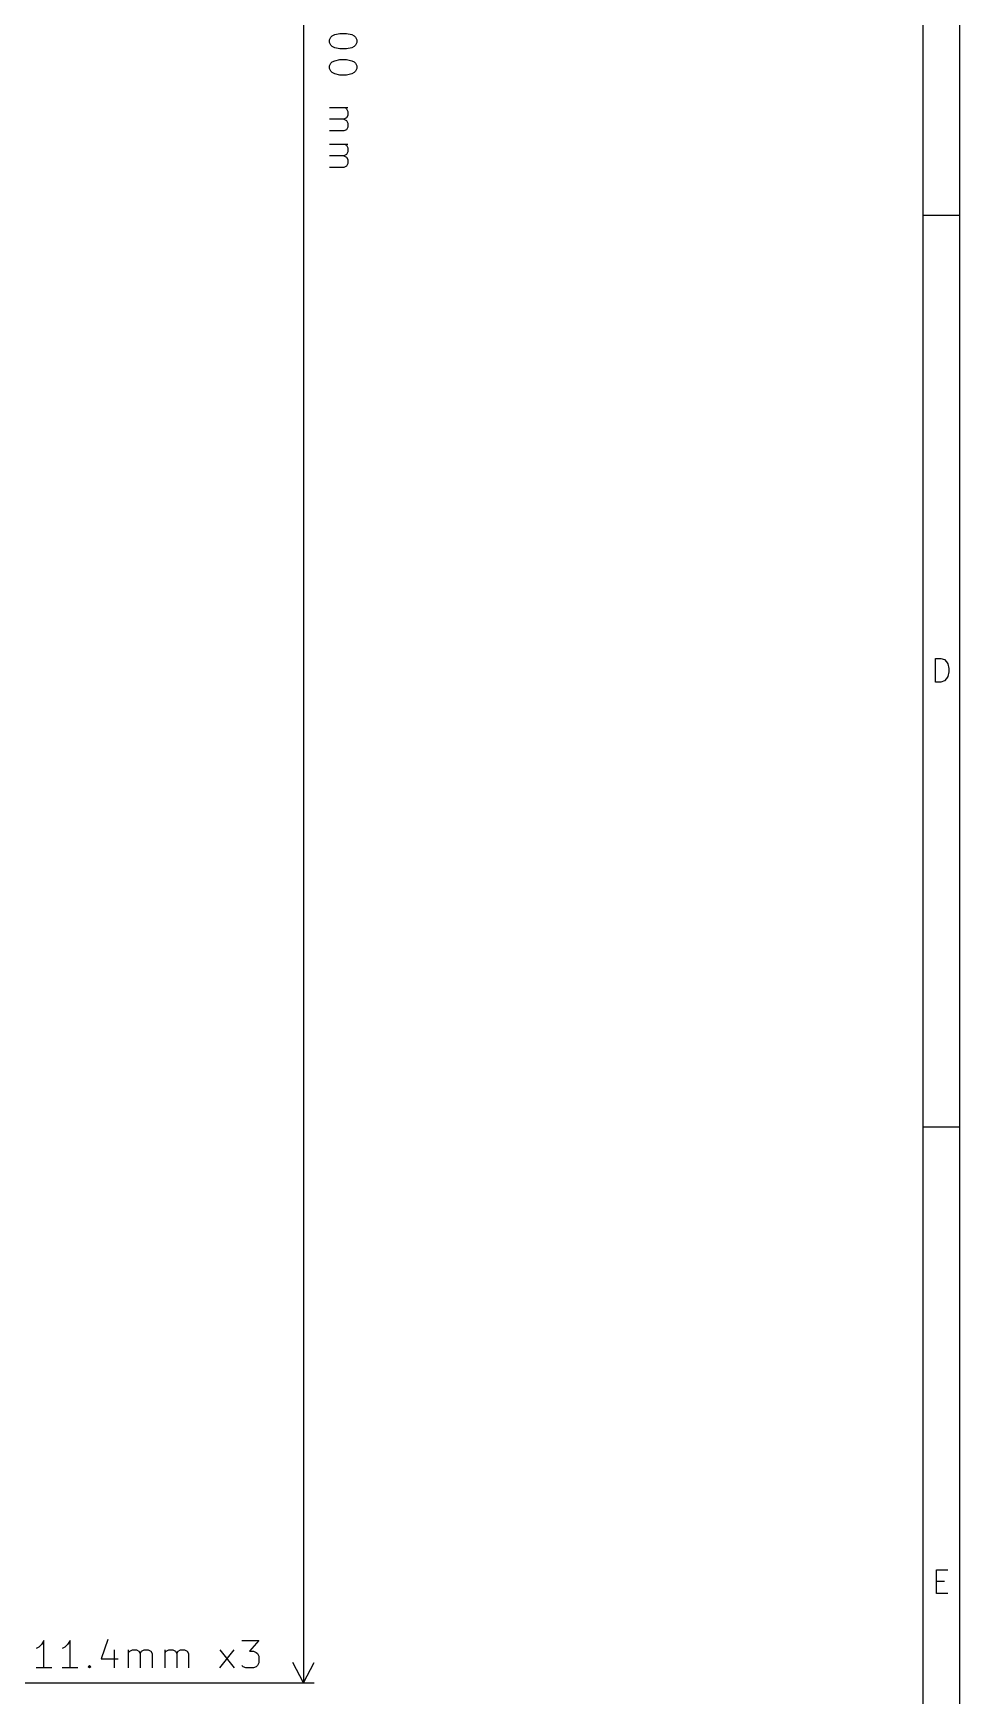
# Model space of a CAD drawing. Extents: x 8 to 330, y -289 to -8.
# Drawn here: x 151.2 to 202, y -239.2 to -148 of the extents above; entities that cross this region are included whole.
import ezdxf

# ---------------------------------------------------------------- set-up
doc = ezdxf.new("R2010")
doc.units = 0
doc.header["$MEASUREMENT"] = 0
doc.layers.add('BLACK', color=7, linetype='CONTINUOUS')

msp = doc.modelspace()

# ---------------------------------------------------------------- linework, layer by layer
at = {"layer": 'BLACK', "linetype": 'CONTINUOUS'}
for p, q in [((202.007, -289.002), (202.007, -8)), ((200.007, -287.002), (200.007, -10)), ((166, -58.5), (166, -238.5)), ((167.421, -148.357), (167.493, -148.214)), ((167.421, -148.5), (167.421, -148.357)), ((167.493, -148.643), (167.421, -148.5)), ((167.493, -148.214), (167.564, -148.143)), ((167.564, -148.714), (167.493, -148.643)), ((167.564, -148.143), (167.707, -148.071)), ((167.707, -148.071), (167.993, -148)), ((167.993, -148), (168.35, -148)), ((168.35, -148), (168.636, -148.071)), ((168.636, -148.071), (168.779, -148.143)), ((168.779, -148.143), (168.85, -148.214)), ((168.85, -148.643), (168.779, -148.714)), ((168.85, -148.214), (168.921, -148.357)), ((168.921, -148.5), (168.85, -148.643)), ((168.921, -148.357), (168.921, -148.5)), ((167.493, -149.643), (167.564, -149.571)), ((167.707, -148.786), (167.564, -148.714)), ((167.564, -149.571), (167.707, -149.5)), ((167.993, -148.857), (167.707, -148.786)), ((167.707, -149.5), (167.993, -149.429)), ((168.35, -148.857), (167.993, -148.857)), ((167.993, -149.429), (168.35, -149.429)), ((168.636, -148.786), (168.35, -148.857)), ((168.35, -149.429), (168.636, -149.5)), ((168.779, -148.714), (168.636, -148.786)), ((168.636, -149.5), (168.779, -149.571)), ((168.779, -149.571), (168.85, -149.643)), ((167.421, -149.786), (167.493, -149.643)), ((167.421, -149.929), (167.421, -149.786)), ((167.493, -150.071), (167.421, -149.929)), ((167.564, -150.143), (167.493, -150.071)), ((167.707, -150.214), (167.564, -150.143)), ((167.993, -150.286), (167.707, -150.214)), ((168.35, -150.286), (167.993, -150.286)), ((168.636, -150.214), (168.35, -150.286)), ((168.779, -150.143), (168.636, -150.214)), ((168.85, -150.071), (168.779, -150.143)), ((168.85, -149.643), (168.921, -149.786)), ((168.921, -149.929), (168.85, -150.071)), ((168.921, -149.786), (168.921, -149.929)), ((167.421, -152.071), (168.421, -152.071)), ((168.279, -152.071), (168.35, -152.143)), ((168.35, -152.143), (168.421, -152.286)), ((168.421, -152.286), (168.421, -152.5)), ((168.207, -152.714), (167.421, -152.714)), ((168.35, -152.643), (168.207, -152.714)), ((168.207, -152.714), (168.35, -152.786)), ((168.421, -152.5), (168.35, -152.643)), ((168.35, -152.786), (168.421, -152.929)), ((168.421, -153.143), (168.35, -153.286)), ((168.421, -152.929), (168.421, -153.143)), ((168.207, -153.357), (167.421, -153.357)), ((167.421, -154.071), (168.421, -154.071)), ((168.35, -153.286), (168.207, -153.357)), ((168.279, -154.071), (168.35, -154.143)), ((168.207, -154.714), (167.421, -154.714)), ((168.35, -154.643), (168.207, -154.714)), ((168.207, -154.714), (168.35, -154.786)), ((168.35, -154.143), (168.421, -154.286)), ((168.421, -154.5), (168.35, -154.643)), ((168.35, -154.786), (168.421, -154.929)), ((168.421, -154.286), (168.421, -154.5)), ((168.421, -154.929), (168.421, -155.143)), ((168.207, -155.357), (167.421, -155.357)), ((168.35, -155.286), (168.207, -155.357)), ((168.421, -155.143), (168.35, -155.286)), ((202.007, -158), (200.007, -158)), ((200.667, -183.588), (200.667, -182.288)), ((200.667, -182.288), (200.976, -182.288)), ((200.976, -182.288), (201.162, -182.35)), ((201.162, -182.35), (201.286, -182.474)), ((201.286, -182.474), (201.348, -182.598)), ((201.348, -183.279), (201.286, -183.402)), ((201.348, -182.598), (201.41, -182.845)), ((201.41, -183.031), (201.348, -183.279)), ((201.41, -182.845), (201.41, -183.031)), ((200.976, -183.588), (200.667, -183.588)), ((201.162, -183.526), (200.976, -183.588)), ((201.286, -183.402), (201.162, -183.526)), ((202.007, -208), (200.007, -208)), ((200.729, -233.588), (200.729, -232.288)), ((200.729, -232.288), (201.348, -232.288)), ((200.729, -232.907), (201.162, -232.907)), ((201.348, -233.588), (200.729, -233.588)), ((151.75, -236.179), (151.607, -236.393)), ((151.75, -237.679), (151.75, -236.179)), ((153.179, -236.179), (153.036, -236.393)), ((153.179, -237.679), (153.179, -236.179)), ((155.25, -236.107), (154.893, -237.179)), ((162.607, -236.179), (163.536, -236.179)), ((163.536, -236.179), (163.036, -236.75)), ((151.464, -236.536), (151.321, -236.607)), ((151.607, -236.393), (151.464, -236.536)), ((152.893, -236.536), (152.75, -236.607)), ((153.036, -236.393), (152.893, -236.536)), ((155.607, -236.679), (155.607, -237.679)), ((156.393, -237.679), (156.393, -236.679)), ((156.393, -236.821), (156.464, -236.75)), ((156.464, -236.75), (156.607, -236.679)), ((156.607, -236.679), (156.821, -236.679)), ((156.821, -236.679), (156.964, -236.75)), ((156.964, -236.75), (157.036, -236.893)), ((157.036, -236.893), (157.107, -236.75)), ((157.036, -236.893), (157.036, -237.679)), ((157.107, -236.75), (157.25, -236.679)), ((157.25, -236.679), (157.464, -236.679)), ((157.464, -236.679), (157.607, -236.75)), ((157.607, -236.75), (157.679, -236.893)), ((157.679, -236.893), (157.679, -237.679)), ((158.393, -237.679), (158.393, -236.679)), ((158.393, -236.821), (158.464, -236.75)), ((158.464, -236.75), (158.607, -236.679)), ((158.607, -236.679), (158.821, -236.679)), ((158.821, -236.679), (158.964, -236.75)), ((158.964, -236.75), (159.036, -236.893)), ((159.036, -236.893), (159.107, -236.75)), ((159.036, -236.893), (159.036, -237.679)), ((159.107, -236.75), (159.25, -236.679)), ((159.25, -236.679), (159.464, -236.679)), ((159.464, -236.679), (159.607, -236.75)), ((159.607, -236.75), (159.679, -236.893)), ((159.679, -236.893), (159.679, -237.679)), ((161.393, -236.679), (162.179, -237.679)), ((161.393, -237.679), (162.179, -236.679)), ((163.036, -236.75), (163.25, -236.75)), ((163.25, -236.75), (163.393, -236.821)), ((163.393, -236.821), (163.464, -236.893)), ((163.464, -236.893), (163.536, -237.036)), ((163.536, -237.036), (163.536, -237.393)), ((152.179, -237.679), (151.321, -237.679)), ((153.607, -237.679), (152.75, -237.679)), ((154.179, -237.607), (154.25, -237.536)), ((154.25, -237.679), (154.179, -237.607)), ((154.25, -237.536), (154.321, -237.607)), ((154.25, -237.536), (154.25, -237.679)), ((154.321, -237.607), (154.25, -237.679)), ((154.893, -237.179), (155.821, -237.179)), ((162.679, -237.607), (162.607, -237.536)), ((162.821, -237.679), (162.679, -237.607)), ((163.25, -237.679), (162.821, -237.679)), ((163.393, -237.607), (163.25, -237.679)), ((163.464, -237.536), (163.393, -237.607)), ((163.536, -237.393), (163.464, -237.536)), ((166, -238.5), (165.414, -237.373)), ((166, -238.5), (166.586, -237.373)), ((144.3, -238.5), (166.586, -238.5))]:
    msp.add_line(p, q, dxfattribs=at)

doc.saveas('drawing.dxf')
